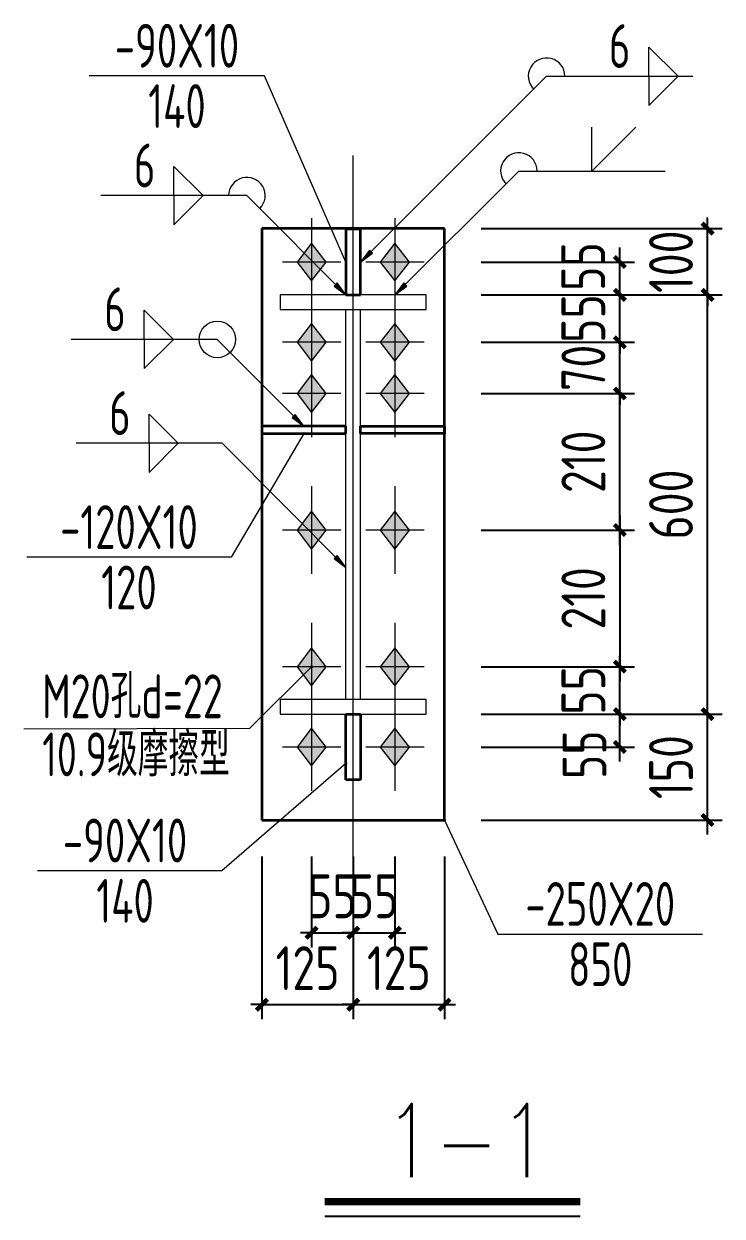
# Model space of a CAD drawing. Extents: x -89996 to 1006241, y -2176 to 440573.
# Drawn here: x 827418 to 832198, y 32586 to 40751 of the extents above; entities that cross this region are included whole.
import ezdxf
from ezdxf.enums import TextEntityAlignment as Align

# ---------------------------------------------------------------- set-up
doc = ezdxf.new("R2010")
doc.units = 0
doc.header["$LTSCALE"] = 1000
doc.header["$MEASUREMENT"] = 0
doc.linetypes.add('线型6', pattern=[8.75, 5, -1.25, 1.25, -1.25])
for name, color, linetype, lineweight in [('10', 9, 'Continuous', 18), ('20', 2, 'Continuous', 35), ('焊缝标注', 9, 'Continuous', 18), ('螺栓孔标注', 9, 'Continuous', 18), ('钢板标注', 9, 'Continuous', 18)]:
    doc.layers.add(name, color=color, linetype=linetype, lineweight=lineweight)
for name, color, linetype in [('AXIS', 3, 'Continuous'), ('NUM', 7, 'Continuous'), ('PUB_TEXT', 7, 'Continuous'), ('TEXT', 7, 'Continuous')]:
    doc.layers.add(name, color=color, linetype=linetype)
doc.styles.add('PkpmHz', font='Pkpmeng', dxfattribs={"width": 0.7, "bigfont": 'hztxt'})
doc.styles.add('SIM-TSSC', font='simplex.shx', dxfattribs={"width": 0.8, "bigfont": 'tssdchn.shx'})
doc.styles.add('TSSD_Dimension', font='Tssdeng.shx', dxfattribs={"width": 0.8, "bigfont": 'hztxt.shx'})
doc.styles.add('TSSD_Norm', font='tssdeng.shx', dxfattribs={"bigfont": 'hztxt.shx'})
doc.dimstyles.new('TSSD_20_100', dxfattribs={"dimtxt": 300, "dimasz": 75, "dimexe": 100, "dimexo": 250, "dimgap": 100, "dimtad": 1, "dimdec": 0, "dimlfac": 0.2, "dimzin": 0, "dimdsep": 46, "dimtxsty": 'TSSD_Dimension', "dimblk": 'ARCHTICK', "dimcen": 0, "dimdle": 100, "dimclrt": 7, "dimadec": 0, "dimazin": 0, "dimtfac": 1, "dimtdec": 0, "dimtix": 1, "dimtmove": 2, "dimatfit": 3, "dimfxl": 0, "dimtolj": 1, "dimtzin": 0, "dimarcsym": 0})

# ---------------------------------------------------------------- blocks, each defined once
blk = doc.blocks.new('_ArchTick')
at = {"color": 0, "linetype": 'ByBlock', "const_width": 0.4}
blk.add_lwpolyline([(-0.5, -0.5), (0.5, 0.5)], dxfattribs=at)
blk = doc.blocks.new('*D1445')
at = {"layer": 'AXIS', "color": 0, "lineweight": -2, "transparency": 16777216}
for p, q in [((831498, 38795.1), (831498, 39220.1)), ((830548, 39120.1), (831598, 39120.1)), ((830548, 38895.1), (831598, 38895.1))]:
    blk.add_line(p, q, dxfattribs=at)
at = {"layer": 'Defpoints', "color": 0, "transparency": 16777216}
for p in [(830298, 39120.1), (831498, 39120.1), (830298, 38895.1)]:
    blk.add_point(p, dxfattribs=at)
at = {"layer": 'AXIS', "color": 0, "lineweight": -2, "transparency": 16777216, "xscale": 75, "yscale": 75, "zscale": 75}
for p, rotation in [((831498, 39120.1), 90), ((831498, 38895.1), 270)]:
    blk.add_blockref('_ArchTick', p, dxfattribs=dict(at, rotation=rotation))
at = {"layer": 'AXIS', "color": 7, "transparency": 16777216, "insert": (831247.2, 39089.1), "char_height": 300, "attachment_point": 5, "rotation": 90, "style": 'TSSD_Dimension'}
blk.add_mtext('\\A1;55', dxfattribs=at)
blk = doc.blocks.new('*D1446')
at = {"layer": 'AXIS', "color": 0, "lineweight": -2, "transparency": 16777216}
for p, q in [((831498, 38895.1), (831498, 38970.1)), ((830548, 38895.1), (831598, 38895.1)), ((831498, 38570.1), (831498, 38895.1)), ((830548, 38570.1), (831598, 38570.1)), ((831498, 38570.1), (831498, 38495.1))]:
    blk.add_line(p, q, dxfattribs=at)
at = {"layer": 'Defpoints', "color": 0, "transparency": 16777216}
for p in [(830298, 38895.1), (831498, 38895.1), (830298, 38570.1)]:
    blk.add_point(p, dxfattribs=at)
at = {"layer": 'AXIS', "color": 0, "lineweight": -2, "transparency": 16777216, "xscale": 75, "yscale": 75, "zscale": 75}
for p, rotation in [((831498, 38895.1), 270), ((831498, 38570.1), 90)]:
    blk.add_blockref('_ArchTick', p, dxfattribs=dict(at, rotation=rotation))
at = {"layer": 'AXIS', "color": 7, "transparency": 16777216, "insert": (831248, 38732.6), "char_height": 300, "attachment_point": 5, "rotation": 90, "style": 'TSSD_Dimension'}
blk.add_mtext('\\A1;55', dxfattribs=at)
blk = doc.blocks.new('*D1447')
at = {"layer": 'AXIS', "color": 0, "lineweight": -2, "transparency": 16777216}
for p, q in [((831498, 38570.1), (831498, 38645.1)), ((830548, 38570.1), (831598, 38570.1)), ((831498, 38220.1), (831498, 38570.1)), ((830548, 38220.1), (831598, 38220.1)), ((831498, 38220.1), (831498, 38145.1))]:
    blk.add_line(p, q, dxfattribs=at)
at = {"layer": 'Defpoints', "color": 0, "transparency": 16777216}
for p in [(830298, 38570.1), (831498, 38570.1), (830298, 38220.1)]:
    blk.add_point(p, dxfattribs=at)
at = {"layer": 'AXIS', "color": 0, "lineweight": -2, "transparency": 16777216, "xscale": 75, "yscale": 75, "zscale": 75}
for p, rotation in [((831498, 38570.1), 270), ((831498, 38220.1), 90)]:
    blk.add_blockref('_ArchTick', p, dxfattribs=dict(at, rotation=rotation))
at = {"layer": 'AXIS', "color": 7, "transparency": 16777216, "insert": (831248, 38395.1), "char_height": 300, "attachment_point": 5, "rotation": 90, "style": 'TSSD_Dimension'}
blk.add_mtext('\\A1;70', dxfattribs=at)
blk = doc.blocks.new('*D1448')
at = {"layer": 'AXIS', "color": 0, "lineweight": -2, "transparency": 16777216}
for p, q in [((831498, 35698.9), (831498, 36123.9)), ((830548, 36023.9), (831598, 36023.9)), ((830548, 35798.9), (831598, 35798.9))]:
    blk.add_line(p, q, dxfattribs=at)
at = {"layer": 'Defpoints', "color": 0, "transparency": 16777216}
for p in [(830298, 36023.9), (831498, 36023.9), (830298, 35798.9)]:
    blk.add_point(p, dxfattribs=at)
at = {"layer": 'AXIS', "color": 0, "lineweight": -2, "transparency": 16777216, "xscale": 75, "yscale": 75, "zscale": 75}
for p, rotation in [((831498, 36023.9), 90), ((831498, 35798.9), 270)]:
    blk.add_blockref('_ArchTick', p, dxfattribs=dict(at, rotation=rotation))
at = {"layer": 'AXIS', "color": 7, "transparency": 16777216, "insert": (831255.7, 35746.2), "char_height": 300, "attachment_point": 5, "rotation": 90, "style": 'TSSD_Dimension'}
blk.add_mtext('\\A1;55', dxfattribs=at)
blk = doc.blocks.new('*D1449')
at = {"layer": 'AXIS', "color": 0, "lineweight": -2, "transparency": 16777216}
for p, q in [((831498, 36348.9), (831498, 36423.9)), ((830548, 36348.9), (831598, 36348.9)), ((831498, 36023.9), (831498, 36348.9)), ((830548, 36023.9), (831598, 36023.9)), ((831498, 36023.9), (831498, 35948.9))]:
    blk.add_line(p, q, dxfattribs=at)
at = {"layer": 'Defpoints', "color": 0, "transparency": 16777216}
for p in [(830298, 36348.9), (831498, 36348.9), (830298, 36023.9)]:
    blk.add_point(p, dxfattribs=at)
at = {"layer": 'AXIS', "color": 0, "lineweight": -2, "transparency": 16777216, "xscale": 75, "yscale": 75, "zscale": 75}
for p, rotation in [((831498, 36348.9), 270), ((831498, 36023.9), 90)]:
    blk.add_blockref('_ArchTick', p, dxfattribs=dict(at, rotation=rotation))
at = {"layer": 'AXIS', "color": 7, "transparency": 16777216, "insert": (831248, 36186.4), "char_height": 300, "attachment_point": 5, "rotation": 90, "style": 'TSSD_Dimension'}
blk.add_mtext('\\A1;55', dxfattribs=at)
blk = doc.blocks.new('*D1450')
at = {"layer": 'AXIS', "color": 0, "lineweight": -2, "transparency": 16777216}
for p, q in [((831498, 37184.5), (831498, 38320.1)), ((830548, 38220.1), (831598, 38220.1)), ((830548, 37284.5), (831598, 37284.5))]:
    blk.add_line(p, q, dxfattribs=at)
at = {"layer": 'Defpoints', "color": 0, "transparency": 16777216}
for p in [(830298, 38220.1), (831498, 38220.1), (830298, 37284.5)]:
    blk.add_point(p, dxfattribs=at)
at = {"layer": 'AXIS', "color": 0, "lineweight": -2, "transparency": 16777216, "xscale": 75, "yscale": 75, "zscale": 75}
for p, rotation in [((831498, 38220.1), 90), ((831498, 37284.5), 270)]:
    blk.add_blockref('_ArchTick', p, dxfattribs=dict(at, rotation=rotation))
at = {"layer": 'AXIS', "color": 7, "transparency": 16777216, "insert": (831248, 37752.3), "char_height": 300, "attachment_point": 5, "rotation": 90, "style": 'TSSD_Dimension'}
blk.add_mtext('\\A1;210', dxfattribs=at)
blk = doc.blocks.new('*D1451')
at = {"layer": 'AXIS', "color": 0, "lineweight": -2, "transparency": 16777216}
for p, q in [((829388, 35048.9), (829388, 34426.8)), ((829673, 35048.9), (829673, 34426.8)), ((829388, 34526.8), (829313, 34526.8)), ((829388, 34526.8), (829673, 34526.8)), ((829673, 34526.8), (829748, 34526.8))]:
    blk.add_line(p, q, dxfattribs=at)
at = {"layer": 'Defpoints', "color": 0, "transparency": 16777216}
for p in [(829388, 35298.9), (829673, 35298.9), (829673, 34526.8)]:
    blk.add_point(p, dxfattribs=at)
at = {"layer": 'AXIS', "color": 0, "lineweight": -2, "transparency": 16777216, "xscale": 75, "yscale": 75, "zscale": 75}
blk.add_blockref('_ArchTick', (829388, 34526.8), dxfattribs=at)
at = {"layer": 'AXIS', "color": 0, "lineweight": -2, "transparency": 16777216, "xscale": 75, "yscale": 75, "zscale": 75, "rotation": 180}
blk.add_blockref('_ArchTick', (829673, 34526.8), dxfattribs=at)
at = {"layer": 'AXIS', "color": 7, "transparency": 16777216, "insert": (829530.5, 34776.8), "char_height": 300, "attachment_point": 5, "style": 'TSSD_Dimension'}
blk.add_mtext('\\A1;55', dxfattribs=at)
blk = doc.blocks.new('*D1452')
at = {"layer": 'AXIS', "color": 0, "lineweight": -2, "transparency": 16777216}
for p, q in [((829673, 35048.9), (829673, 34426.8)), ((829958, 35048.9), (829958, 34426.8)), ((829673, 34526.8), (829598, 34526.8)), ((829673, 34526.8), (829958, 34526.8)), ((829958, 34526.8), (830033, 34526.8))]:
    blk.add_line(p, q, dxfattribs=at)
at = {"layer": 'Defpoints', "color": 0, "transparency": 16777216}
for p in [(829673, 35298.9), (829958, 35298.9), (829958, 34526.8)]:
    blk.add_point(p, dxfattribs=at)
at = {"layer": 'AXIS', "color": 0, "lineweight": -2, "transparency": 16777216, "xscale": 75, "yscale": 75, "zscale": 75}
blk.add_blockref('_ArchTick', (829673, 34526.8), dxfattribs=at)
at = {"layer": 'AXIS', "color": 0, "lineweight": -2, "transparency": 16777216, "xscale": 75, "yscale": 75, "zscale": 75, "rotation": 180}
blk.add_blockref('_ArchTick', (829958, 34526.8), dxfattribs=at)
at = {"layer": 'AXIS', "color": 7, "transparency": 16777216, "insert": (829815.5, 34776.8), "char_height": 300, "attachment_point": 5, "style": 'TSSD_Dimension'}
blk.add_mtext('\\A1;55', dxfattribs=at)
blk = doc.blocks.new('*D1453')
at = {"layer": 'AXIS', "color": 0, "lineweight": -2, "transparency": 16777216}
for p, q in [((829048, 35048.9), (829048, 33934.5)), ((829673, 35048.9), (829673, 33934.5)), ((829048, 34034.5), (828973, 34034.5)), ((829048, 34034.5), (829673, 34034.5)), ((829673, 34034.5), (829748, 34034.5))]:
    blk.add_line(p, q, dxfattribs=at)
at = {"layer": 'Defpoints', "color": 0, "transparency": 16777216}
for p in [(829048, 35298.9), (829673, 35298.9), (829673, 34034.5)]:
    blk.add_point(p, dxfattribs=at)
at = {"layer": 'AXIS', "color": 0, "lineweight": -2, "transparency": 16777216, "xscale": 75, "yscale": 75, "zscale": 75}
blk.add_blockref('_ArchTick', (829048, 34034.5), dxfattribs=at)
at = {"layer": 'AXIS', "color": 0, "lineweight": -2, "transparency": 16777216, "xscale": 75, "yscale": 75, "zscale": 75, "rotation": 180}
blk.add_blockref('_ArchTick', (829673, 34034.5), dxfattribs=at)
at = {"layer": 'AXIS', "color": 7, "transparency": 16777216, "insert": (829360.5, 34284.5), "char_height": 300, "attachment_point": 5, "style": 'TSSD_Dimension'}
blk.add_mtext('\\A1;125', dxfattribs=at)
blk = doc.blocks.new('*D1454')
at = {"layer": 'AXIS', "color": 0, "lineweight": -2, "transparency": 16777216}
for p, q in [((829673, 35048.9), (829673, 33934.5)), ((830298, 35048.9), (830298, 33934.5)), ((829673, 34034.5), (829598, 34034.5)), ((829673, 34034.5), (830298, 34034.5)), ((830298, 34034.5), (830373, 34034.5))]:
    blk.add_line(p, q, dxfattribs=at)
at = {"layer": 'Defpoints', "color": 0, "transparency": 16777216}
for p in [(829673, 35298.9), (830298, 35298.9), (830298, 34034.5)]:
    blk.add_point(p, dxfattribs=at)
at = {"layer": 'AXIS', "color": 0, "lineweight": -2, "transparency": 16777216, "xscale": 75, "yscale": 75, "zscale": 75}
blk.add_blockref('_ArchTick', (829673, 34034.5), dxfattribs=at)
at = {"layer": 'AXIS', "color": 0, "lineweight": -2, "transparency": 16777216, "xscale": 75, "yscale": 75, "zscale": 75, "rotation": 180}
blk.add_blockref('_ArchTick', (830298, 34034.5), dxfattribs=at)
at = {"layer": 'AXIS', "color": 7, "transparency": 16777216, "insert": (829985.5, 34284.5), "char_height": 300, "attachment_point": 5, "style": 'TSSD_Dimension'}
blk.add_mtext('\\A1;125', dxfattribs=at)
blk = doc.blocks.new('*D1455')
at = {"layer": 'AXIS', "color": 0, "lineweight": -2, "transparency": 16777216}
for p, q in [((832098, 35198.9), (832098, 36123.9)), ((830548, 36023.9), (832198, 36023.9)), ((830548, 35298.9), (832198, 35298.9))]:
    blk.add_line(p, q, dxfattribs=at)
at = {"layer": 'Defpoints', "color": 0, "transparency": 16777216}
for p in [(830298, 36023.9), (832098, 36023.9), (830298, 35298.9)]:
    blk.add_point(p, dxfattribs=at)
at = {"layer": 'AXIS', "color": 0, "lineweight": -2, "transparency": 16777216, "xscale": 75, "yscale": 75, "zscale": 75}
for p, rotation in [((832098, 36023.9), 90), ((832098, 35298.9), 270)]:
    blk.add_blockref('_ArchTick', p, dxfattribs=dict(at, rotation=rotation))
at = {"layer": 'AXIS', "color": 7, "transparency": 16777216, "insert": (831848, 35661.4), "char_height": 300, "attachment_point": 5, "rotation": 90, "style": 'TSSD_Dimension'}
blk.add_mtext('\\A1;150', dxfattribs=at)
blk = doc.blocks.new('*D1456')
at = {"layer": 'AXIS', "color": 0, "lineweight": -2, "transparency": 16777216}
for p, q in [((832098, 35923.9), (832098, 38995.1)), ((830548, 38895.1), (832198, 38895.1)), ((830548, 36023.9), (832198, 36023.9))]:
    blk.add_line(p, q, dxfattribs=at)
at = {"layer": 'Defpoints', "color": 0, "transparency": 16777216}
for p in [(830298, 38895.1), (832098, 38895.1), (830298, 36023.9)]:
    blk.add_point(p, dxfattribs=at)
at = {"layer": 'AXIS', "color": 0, "lineweight": -2, "transparency": 16777216, "xscale": 75, "yscale": 75, "zscale": 75}
for p, rotation in [((832098, 38895.1), 90), ((832098, 36023.9), 270)]:
    blk.add_blockref('_ArchTick', p, dxfattribs=dict(at, rotation=rotation))
at = {"layer": 'AXIS', "color": 7, "transparency": 16777216, "insert": (831848, 37459.5), "char_height": 300, "attachment_point": 5, "rotation": 90, "style": 'TSSD_Dimension'}
blk.add_mtext('\\A1;600', dxfattribs=at)
blk = doc.blocks.new('*D1457')
at = {"layer": 'AXIS', "color": 0, "lineweight": -2, "transparency": 16777216}
for p, q in [((832098, 39348.9), (832098, 39423.9)), ((830548, 39348.9), (832198, 39348.9)), ((832098, 38895.1), (832098, 39348.9)), ((830548, 38895.1), (832198, 38895.1)), ((832098, 38895.1), (832098, 38820.1))]:
    blk.add_line(p, q, dxfattribs=at)
at = {"layer": 'Defpoints', "color": 0, "transparency": 16777216}
for p in [(830298, 39348.9), (832098, 39348.9), (830298, 38895.1)]:
    blk.add_point(p, dxfattribs=at)
at = {"layer": 'AXIS', "color": 0, "lineweight": -2, "transparency": 16777216, "xscale": 75, "yscale": 75, "zscale": 75}
for p, rotation in [((832098, 39348.9), 270), ((832098, 38895.1), 90)]:
    blk.add_blockref('_ArchTick', p, dxfattribs=dict(at, rotation=rotation))
at = {"layer": 'AXIS', "color": 7, "transparency": 16777216, "insert": (831848, 39122), "char_height": 300, "attachment_point": 5, "rotation": 90, "style": 'TSSD_Dimension'}
blk.add_mtext('\\A1;100', dxfattribs=at)
blk = doc.blocks.new('*D1532')
at = {"layer": 'AXIS', "color": 0, "lineweight": -2, "transparency": 16777216}
for p, q in [((831498, 37384.5), (831498, 36248.9)), ((830548, 37284.5), (831598, 37284.5)), ((830548, 36348.9), (831598, 36348.9))]:
    blk.add_line(p, q, dxfattribs=at)
at = {"layer": 'Defpoints', "color": 0, "transparency": 16777216}
for p in [(830298, 37284.5), (830298, 36348.9), (831498, 36348.9)]:
    blk.add_point(p, dxfattribs=at)
at = {"layer": 'AXIS', "color": 0, "lineweight": -2, "transparency": 16777216, "xscale": 75, "yscale": 75, "zscale": 75}
for p, rotation in [((831498, 37284.5), 90), ((831498, 36348.9), 270)]:
    blk.add_blockref('_ArchTick', p, dxfattribs=dict(at, rotation=rotation))
at = {"layer": 'AXIS', "color": 7, "transparency": 16777216, "insert": (831248, 36816.7), "char_height": 300, "attachment_point": 5, "rotation": 90, "style": 'TSSD_Dimension'}
blk.add_mtext('\\A1;210', dxfattribs=at)

msp = doc.modelspace()

# ---------------------------------------------------------------- hatches: boundary and pattern name
at = {"layer": '10'}
for points in [[(829388.05, 39250.13), (829288.05, 39120.13), (829388.05, 38990.13), (829488.05, 39120.13)], [(829958.05, 39250.13), (829858.05, 39120.13), (829958.05, 38990.13), (830058.05, 39120.13)], [(829388.05, 38700.13), (829288.05, 38570.13), (829388.05, 38440.13), (829488.05, 38570.13)], [(829958.05, 38700.13), (829858.05, 38570.13), (829958.05, 38440.13), (830058.05, 38570.13)], [(829388.05, 38350.13), (829288.05, 38220.13), (829388.05, 38090.13), (829488.05, 38220.13)], [(829958.05, 38350.13), (829858.05, 38220.13), (829958.05, 38090.13), (830058.05, 38220.13)], [(829388.05, 37414.52), (829288.05, 37284.52), (829388.05, 37154.52), (829488.05, 37284.52)], [(829958.05, 37414.52), (829858.05, 37284.52), (829958.05, 37154.52), (830058.05, 37284.52)], [(829388.05, 36478.9), (829288.05, 36348.9), (829388.05, 36218.9), (829488.05, 36348.9)], [(829958.05, 36478.9), (829858.05, 36348.9), (829958.05, 36218.9), (830058.05, 36348.9)], [(829388.05, 35928.9), (829288.05, 35798.9), (829388.05, 35668.9), (829488.05, 35798.9)], [(829958.05, 35928.9), (829858.05, 35798.9), (829958.05, 35668.9), (830058.05, 35798.9)]]:
    msp.add_hatch(color=1, dxfattribs=at).paths.add_polyline_path(points)
at = {"layer": '焊缝标注'}
for points in [[(829723.05, 39120.13), (829804.39, 39180.2), (829783.18, 39201.42)], [(829623.05, 38895.13), (829563.04, 38976.52), (829541.8, 38955.33)], [(829958.05, 38895.13), (830039.39, 38955.2), (830018.18, 38976.42)], [(829335.55, 37995.13), (829275.54, 38076.52), (829254.3, 38055.33)], [(829623.05, 37029), (829563.04, 37110.39), (829541.8, 37089.2)]]:
    msp.add_hatch(color=256, dxfattribs=at).paths.add_polyline_path(points)

# ---------------------------------------------------------------- linework, layer by layer
at = {"layer": '10', "linetype": '线型6', "lineweight": 18, "ltscale": 100}
msp.add_line((829673.05, 34573.9), (829673.05, 39848.9), dxfattribs=at)
at = {"layer": '10', "color": 9, "lineweight": 18, "ltscale": 100}
for p, q in [((829388.05, 39420.13), (829388.05, 38820.13)), ((829958.05, 39420.13), (829958.05, 38820.13)), ((829588.05, 39120.13), (829188.05, 39120.13)), ((830158.05, 39120.13), (829758.05, 39120.13)), ((829388.05, 38870.13), (829388.05, 38270.13)), ((829958.05, 38870.13), (829958.05, 38270.13)), ((829588.05, 38570.13), (829188.05, 38570.13)), ((830158.05, 38570.13), (829758.05, 38570.13)), ((829388.05, 38520.13), (829388.05, 37920.13)), ((829958.05, 38520.13), (829958.05, 37920.13)), ((829588.05, 38220.13), (829188.05, 38220.13)), ((830158.05, 38220.13), (829758.05, 38220.13)), ((829388.05, 37584.52), (829388.05, 36984.52)), ((829958.05, 37584.52), (829958.05, 36984.52)), ((829588.05, 37284.52), (829188.05, 37284.52)), ((830158.05, 37284.52), (829758.05, 37284.52)), ((829388.05, 36648.9), (829388.05, 36048.9)), ((829958.05, 36648.9), (829958.05, 36048.9)), ((829588.05, 36348.9), (829188.05, 36348.9)), ((830158.05, 36348.9), (829758.05, 36348.9)), ((829388.05, 36098.9), (829388.05, 35498.9)), ((829958.05, 36098.9), (829958.05, 35498.9)), ((829588.05, 35798.9), (829188.05, 35798.9)), ((830158.05, 35798.9), (829758.05, 35798.9))]:
    msp.add_line(p, q, dxfattribs=at)
at = {"layer": '10', "color": 3, "ltscale": 100}
for p, q in [((830173.05, 38895.13), (829173.05, 38895.13)), ((829173.05, 38895.13), (829173.05, 38795.13)), ((830173.05, 38795.13), (830173.05, 38895.13)), ((829173.05, 38795.13), (830173.05, 38795.13)), ((829623.05, 36123.9), (829623.05, 38795.13)), ((829723.05, 36123.9), (829723.05, 38795.13)), ((830173.05, 36123.9), (829173.05, 36123.9)), ((829173.05, 36123.9), (829173.05, 36023.9)), ((830173.05, 36023.9), (830173.05, 36123.9)), ((829173.05, 36023.9), (830173.05, 36023.9))]:
    msp.add_line(p, q, dxfattribs=at)
at = {"layer": '10', "color": 1, "linetype": 'Continuous'}
for points in [[(829388.05, 39250.13), (829288.05, 39120.13), (829388.05, 38990.13), (829488.05, 39120.13)], [(829958.05, 39250.13), (829858.05, 39120.13), (829958.05, 38990.13), (830058.05, 39120.13)], [(829388.05, 38700.13), (829288.05, 38570.13), (829388.05, 38440.13), (829488.05, 38570.13)], [(829958.05, 38700.13), (829858.05, 38570.13), (829958.05, 38440.13), (830058.05, 38570.13)], [(829388.05, 38350.13), (829288.05, 38220.13), (829388.05, 38090.13), (829488.05, 38220.13)], [(829958.05, 38350.13), (829858.05, 38220.13), (829958.05, 38090.13), (830058.05, 38220.13)], [(829388.05, 37414.52), (829288.05, 37284.52), (829388.05, 37154.52), (829488.05, 37284.52)], [(829958.05, 37414.52), (829858.05, 37284.52), (829958.05, 37154.52), (830058.05, 37284.52)], [(829388.05, 36478.9), (829288.05, 36348.9), (829388.05, 36218.9), (829488.05, 36348.9)], [(829958.05, 36478.9), (829858.05, 36348.9), (829958.05, 36218.9), (830058.05, 36348.9)], [(829388.05, 35928.9), (829288.05, 35798.9), (829388.05, 35668.9), (829488.05, 35798.9)], [(829958.05, 35928.9), (829858.05, 35798.9), (829958.05, 35668.9), (830058.05, 35798.9)]]:
    msp.add_lwpolyline(points, close=True, dxfattribs=at)
at = {"layer": '20', "ltscale": 100}
for p, q in [((830298.05, 39348.9), (829048.05, 39348.9)), ((829048.05, 39348.9), (829048.05, 35298.9)), ((829723.05, 39345.13), (829623.05, 39345.13)), ((829623.05, 39345.13), (829623.05, 38895.13)), ((829723.05, 38895.13), (829723.05, 39345.13)), ((830298.05, 35298.9), (830298.05, 39348.9)), ((829623.05, 38895.13), (829723.05, 38895.13)), ((829623.05, 37995.13), (829048.05, 37995.13)), ((829048.05, 37995.13), (829048.05, 37945.13)), ((829623.05, 37945.13), (829623.05, 37995.13)), ((829723.05, 37995.13), (830298.05, 37995.13)), ((829723.05, 37945.13), (829723.05, 37995.13)), ((830298.05, 37995.13), (830298.05, 37945.13)), ((829048.05, 37945.13), (829623.05, 37945.13)), ((830298.05, 37945.13), (829723.05, 37945.13)), ((829623.05, 36023.9), (829723.05, 36023.9)), ((829623.05, 35573.9), (829623.05, 36023.9)), ((829723.05, 36023.9), (829723.05, 35573.9)), ((829723.05, 35573.9), (829623.05, 35573.9)), ((829048.05, 35298.9), (830298.05, 35298.9))]:
    msp.add_line(p, q, dxfattribs=at)
at = {"layer": 'NUM', "const_width": 50}
msp.add_lwpolyline([(829478.36, 32686.25), (831226.74, 32686.25)], dxfattribs=at)
at = {"layer": 'NUM'}
msp.add_lwpolyline([(829478.36, 32586.25), (831226.74, 32586.25)], dxfattribs=at)
at = {"layer": '焊缝标注', "ltscale": 100}
for p, q in [((831696.34, 40592.42), (831896.34, 40392.42)), ((831696.34, 40392.42), (831696.34, 40592.42)), ((829723.05, 39120.13), (830996.34, 40392.42)), ((830996.34, 40392.42), (831996.34, 40392.42)), ((831696.34, 40192.42), (831896.34, 40392.42)), ((831696.34, 40392.42), (831696.34, 40192.42)), ((831306.91, 39743.32), (831306.91, 40043.32)), ((831306.91, 39743.32), (831606.91, 40043.32)), ((828645.03, 39574.76), (828445.03, 39774.76)), ((828445.03, 39574.76), (828445.03, 39774.76)), ((829958.05, 38895.13), (830806.91, 39743.32)), ((830806.91, 39743.32), (831806.91, 39743.32)), ((828945.03, 39574.76), (827945.03, 39574.76)), ((828645.03, 39574.76), (828445.03, 39374.76)), ((828445.03, 39574.76), (828445.03, 39374.76)), ((829623.05, 38895.13), (828945.03, 39574.76)), ((828442.29, 38589.81), (828242.29, 38789.81)), ((828242.29, 38589.81), (828242.29, 38789.81)), ((828742.29, 38589.81), (827742.29, 38589.81)), ((828442.29, 38589.81), (828242.29, 38389.81)), ((828242.29, 38589.81), (828242.29, 38389.81)), ((829335.55, 37995.13), (828742.29, 38589.81)), ((828475.53, 37878.54), (828275.53, 38078.54)), ((828275.53, 37878.54), (828275.53, 38078.54)), ((828775.53, 37878.54), (827775.53, 37878.54)), ((828475.53, 37878.54), (828275.53, 37678.54)), ((828275.53, 37878.54), (828275.53, 37678.54)), ((829623.05, 37029), (828775.53, 37878.54))]:
    msp.add_line(p, q, dxfattribs=at)
at = {"layer": '焊缝标注', "linetype": 'Continuous'}
for points in [[(829723.05, 39120.13), (829804.39, 39180.2), (829783.18, 39201.42)], [(829623.05, 38895.13), (829563.04, 38976.52), (829541.8, 38955.33)], [(829958.05, 38895.13), (830039.39, 38955.2), (830018.18, 38976.42)], [(829335.55, 37995.13), (829275.54, 38076.52), (829254.3, 38055.33)], [(829623.05, 37029), (829563.04, 37110.39), (829541.8, 37089.2)]]:
    msp.add_lwpolyline(points, close=True, dxfattribs=at)
at = {"layer": '焊缝标注', "ltscale": 100}
msp.add_circle((828742.29, 38589.81), 125, dxfattribs=at)
for centre, start, end in [((830996.34, 40392.42), 0, 224.977188), ((830806.91, 39743.32), 0, 224.977188), ((828945.03, 39574.76), 314.93158, 180)]:
    msp.add_arc(centre, 125, start, end, dxfattribs=at)
at = {"layer": '螺栓孔标注', "ltscale": 100}
for p, q in [((829388.05, 36348.9), (828962.94, 35925.48)), ((828962.94, 35925.48), (827418.3, 35921.94))]:
    msp.add_line(p, q, dxfattribs=at)
at = {"layer": '螺栓孔标注', "ltscale": 100, "const_width": 10}
msp.add_lwpolyline([(829393.05, 36348.9, 1), (829383.05, 36348.9, 1)], format="xyb", close=True, dxfattribs=at)
at = {"layer": '钢板标注', "ltscale": 100}
for p, q in [((829066.36, 40394.44), (827866.36, 40394.44)), ((829623.05, 39120.13), (829066.36, 40394.44)), ((829335.55, 37945.13), (828838.02, 37098.29)), ((828838.02, 37098.29), (827438.02, 37098.29)), ((829623.05, 35685.08), (828772.83, 34952.06)), ((830298.05, 35298.9), (830663.61, 34518.04)), ((828772.83, 34952.06), (827510.94, 34952.06)), ((830663.61, 34518.04), (832063.61, 34518.04))]:
    msp.add_line(p, q, dxfattribs=at)
at = {"layer": '钢板标注', "ltscale": 100, "const_width": 10}
for points in [[(829628.05, 39120.13, 1), (829618.05, 39120.13, 1)], [(829340.55, 37945.13, 1), (829330.55, 37945.13, 1)], [(829628.05, 35685.08, 1), (829618.05, 35685.08, 1)], [(830303.05, 35298.9, 1), (830293.05, 35298.9, 1)]]:
    msp.add_lwpolyline(points, format="xyb", close=True, dxfattribs=at)

# ---------------------------------------------------------------- texts
at = {"layer": 'PUB_TEXT', "linetype": 'ByBlock', "style": 'SIM-TSSC', "width": 0.8}
msp.add_text('1-1', height=500, dxfattribs=at).set_placement((829884.06, 32853.9))
at = {"layer": 'TEXT', "style": 'TSSD_Norm', "width": 0.7}
for s, p in [('M20孔d=22 ', (827543.23, 35996.24)), ('10.9级摩擦型 ', (827543.9, 35598.57))]:
    msp.add_text(s, height=300, dxfattribs=at).set_placement(p)
at = {"layer": '焊缝标注', "style": 'PkpmHz', "width": 0.71}
for p in [(831496.34, 40449.03), (828245.03, 39631.38), (828042.29, 38646.42), (828075.53, 37935.15)]:
    msp.add_text('6', height=300, dxfattribs=at).set_placement(p, align=Align.CENTER)
at = {"layer": '钢板标注', "style": 'PkpmHz', "width": 0.71}
for s, p in [('-90X10', (828466.36, 40451.06)), ('-120X10', (828138.02, 37154.91)), ('-90X10', (828110.94, 35008.68)), ('-250X20', (831363.61, 34574.65))]:
    msp.add_text(s, height=300, dxfattribs=at).set_placement(p, align=Align.CENTER)
for s, p in [('140', (828466.36, 40337.83)), ('120', (828138.02, 37041.68)), ('140', (828110.94, 34895.45)), ('850', (831363.61, 34461.42))]:
    msp.add_text(s, height=300, dxfattribs=at).set_placement(p, align=Align.TOP_CENTER)

# ---------------------------------------------------------------- dimensions: what is measured, and where the dimension line sits
at = {"layer": 'AXIS'}
for base, p1, p2, angle, text, picture, middle in [((832098.05, 39348.9), (830298.05, 38895.13), (830298.05, 39348.9), 90, '100', '*D1457', (831848.05, 39122.02)), ((832098.05, 38895.13), (830298.05, 36023.9), (830298.05, 38895.13), 90, '600', '*D1456', (831848.05, 37459.52)), ((831498.05, 38895.13), (830298.05, 38570.13), (830298.05, 38895.13), 90, '55', '*D1446', (831248.05, 38732.63)), ((831498.05, 38570.13), (830298.05, 38220.13), (830298.05, 38570.13), 90, '70', '*D1447', (831248.05, 38395.13)), ((831498.05, 38220.13), (830298.05, 37284.52), (830298.05, 38220.13), 90, '210', '*D1450', (831248.05, 37752.32)), ((831498.05, 36348.9), (830298.05, 37284.52), (830298.05, 36348.9), 270, '210', '*D1532', (831248.05, 36816.71)), ((831498.05, 36348.9), (830298.05, 36023.9), (830298.05, 36348.9), 90, '55', '*D1449', (831248.05, 36186.4)), ((832098.05, 36023.9), (830298.05, 35298.9), (830298.05, 36023.9), 90, '150', '*D1455', (831848.05, 35661.4))]:
    dim = msp.add_linear_dim(base=base, p1=p1, p2=p2, angle=angle, text=text, dimstyle='TSSD_20_100', dxfattribs=at)
    dim.commit()
    dim.dimension.update_dxf_attribs({"geometry": picture, "text_midpoint": middle})
for base, p1, p2, picture, middle in [((831498.05, 39120.13), (830298.05, 38895.13), (830298.05, 39120.13), '*D1445', (831247.24, 39089.11)), ((831498.05, 36023.9), (830298.05, 35798.9), (830298.05, 36023.9), '*D1448', (831255.72, 35746.2))]:
    dim = msp.add_linear_dim(base=base, p1=p1, p2=p2, angle=90, text='55', dimstyle='TSSD_20_100', dxfattribs=at)
    dim.commit()
    dim.dimension.update_dxf_attribs({"geometry": picture, "text_midpoint": middle, "dimtype": 128})
for base, p1, p2, text, picture, middle in [((829673.05, 34034.49), (829048.05, 35298.9), (829673.05, 35298.9), '125', '*D1453', (829360.55, 34284.49)), ((829673.05, 34526.79), (829388.05, 35298.9), (829673.05, 35298.9), '55', '*D1451', (829530.55, 34776.79)), ((829958.05, 34526.79), (829673.05, 35298.9), (829958.05, 35298.9), '55', '*D1452', (829815.55, 34776.79)), ((830298.05, 34034.49), (829673.05, 35298.9), (830298.05, 35298.9), '125', '*D1454', (829985.55, 34284.49))]:
    dim = msp.add_linear_dim(base=base, p1=p1, p2=p2, text=text, dimstyle='TSSD_20_100', dxfattribs=at)
    dim.commit()
    dim.dimension.update_dxf_attribs({"geometry": picture, "text_midpoint": middle})

doc.saveas('drawing.dxf')
